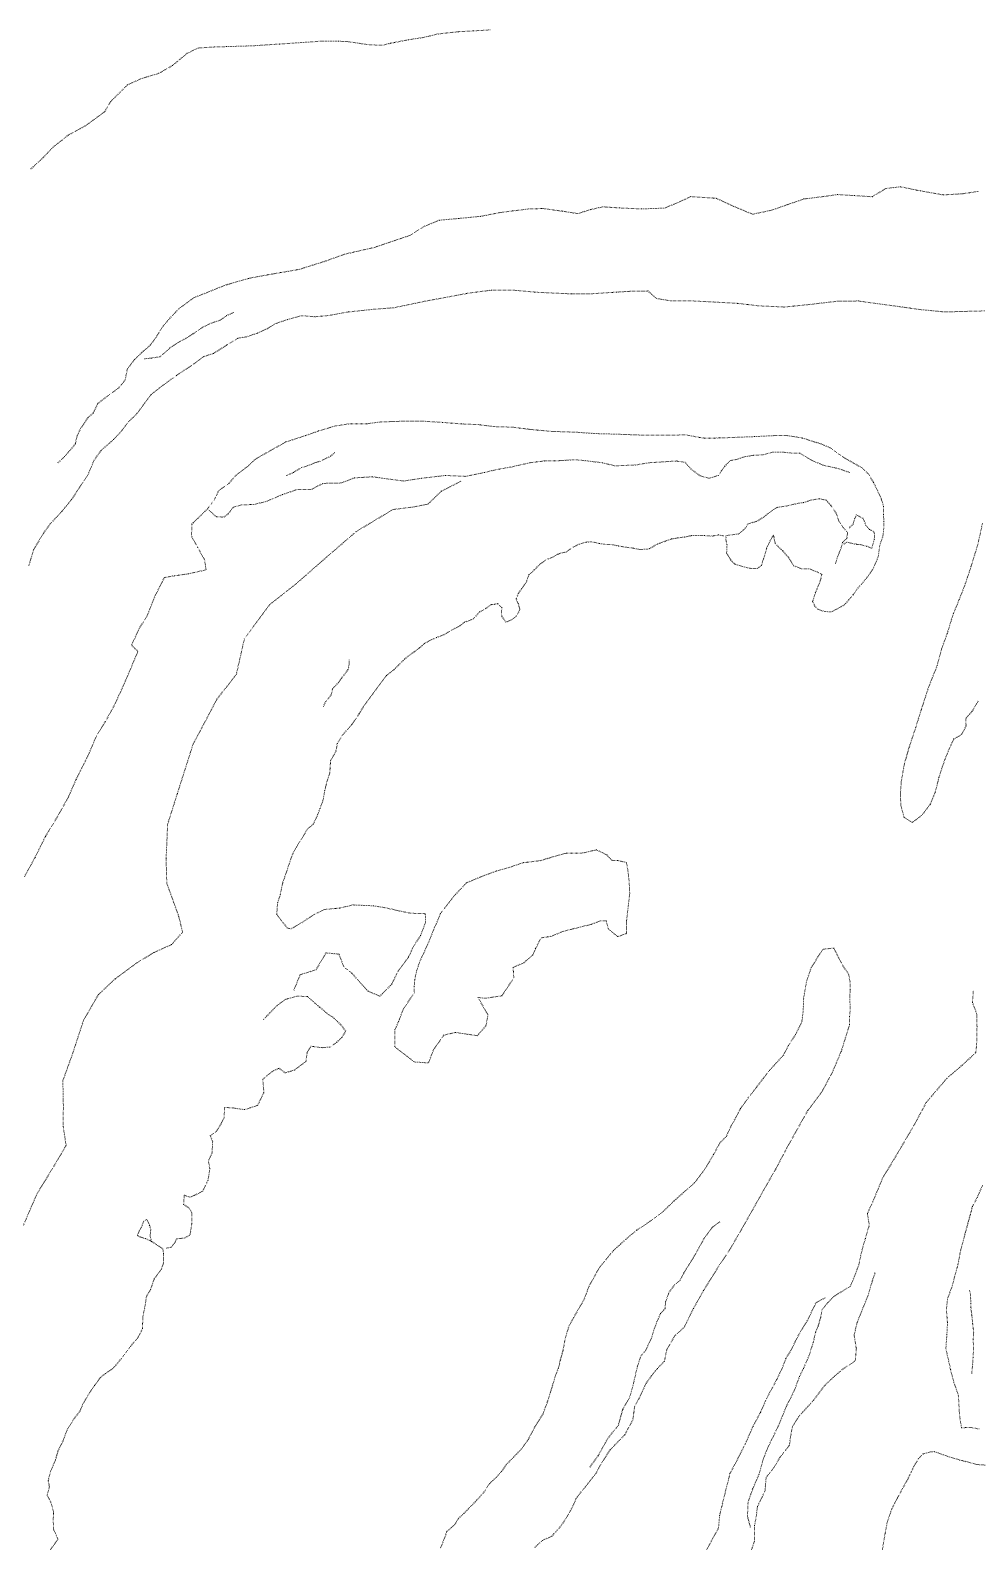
# Model space of a CAD drawing. Extents: x 682410 to 689460, y 7661803 to 7669124.
# Drawn here: x 688100.5 to 688365.9, y 7666132.4 to 7666556 of the extents above; entities that cross this region are included whole.
import ezdxf

# ---------------------------------------------------------------- set-up
doc = ezdxf.new("R2010")
doc.units = 0
doc.header["$MEASUREMENT"] = 0
doc.linetypes.add('DOT', pattern=[0.25, 0, -0.25])
doc.layers.add('02 TOE_Line', color=1, linetype='DOT', lineweight=20)

msp = doc.modelspace()

# ---------------------------------------------------------------- linework, layer by layer
at = {"layer": '02 TOE_Line'}
for points in [[(688229.3, 7666556.12, 4301.26), (688224.68, 7666555.85, 4300.99), (688220.26, 7666555.6, 4301.05), (688214.75, 7666554.99, 4300.77), (688210.7, 7666554.01, 4300.5), (688206.34, 7666553.35, 4300.43), (688201.4, 7666552.38, 4300.32), (688199.32, 7666551.81, 4300.55), (688195.49, 7666551.94, 4300.67), (688189.37, 7666552.84, 4299.92), (688186.7, 7666552.95, 4300.43), (688182.45, 7666553, 4300.72), (688178.64, 7666552.72, 4300.25), (688174.28, 7666552.42, 4299.79), (688170.29, 7666552.16, 4299.88), (688163.24, 7666551.69, 4299.68), (688160.09, 7666551.57, 4299.5), (688155.35, 7666551.43, 4299.79), (688152.05, 7666551.33, 4299.83), (688147.58, 7666551.05, 4299.09), (688144.46, 7666549.6, 4299.24), (688140.28, 7666546.1, 4300.22), (688136.5, 7666543.95, 4300.67), (688131.45, 7666542.42, 4299.86), (688127.72, 7666540.71, 4299.61), (688125.33, 7666538.34, 4300.22), (688123.03, 7666536.09, 4300.11), (688121.3, 7666533.15, 4300.58), (688115.9, 7666529.23, 4300.15), (688111.12, 7666526.62, 4300.56), (688106.96, 7666523.35, 4300.08), (688103.84, 7666520.08, 4300.42), (688100.45, 7666516.95, 4300.05)], [(688366.05, 7666510.86, 4329.24), (688361.64, 7666510.19, 4329.6), (688356.25, 7666509.87, 4329.25), (688349.81, 7666511.01, 4328.84), (688344.26, 7666512.15, 4328.94), (688340.06, 7666511.67, 4329.72), (688336.37, 7666509.35, 4330.29), (688331.25, 7666509.69, 4329.13), (688326.62, 7666509.96, 4328.58), (688322.46, 7666509.38, 4329.29), (688317.2, 7666508.73, 4329.35), (688312.4, 7666507.08, 4328.96), (688308.25, 7666505.61, 4329.68), (688302.85, 7666504.45, 4330.09), (688297.57, 7666506.64, 4328.68), (688292.62, 7666508.93, 4329.16), (688285.52, 7666509.39, 4328.17), (688281.3, 7666507.47, 4328.8), (688278.08, 7666506.17, 4329.63), (688271.69, 7666505.94, 4328.54), (688265.53, 7666506.22, 4327.5), (688260.89, 7666506.53, 4327.71), (688257.29, 7666505.73, 4327.29), (688253.9, 7666504.63, 4327.45), (688249.53, 7666505.31, 4327.28), (688244.09, 7666506.05, 4327.34), (688240.13, 7666505.94, 4327.31), (688232.29, 7666504.96, 4327.55), (688226.6, 7666503.86, 4327.33), (688220.44, 7666503.26, 4327.62), (688215.01, 7666502.77, 4327.45), (688210.84, 7666501.04, 4327.59), (688206.8, 7666498.51, 4327.62), (688196.88, 7666495.15, 4328.01), (688188.61, 7666493.27, 4327.76), (688183.1, 7666491.29, 4328.51), (688175.8, 7666488.99, 4328.32), (688168.71, 7666487.77, 4328.59), (688162, 7666486.56, 4328.53), (688155.34, 7666484.65, 4328.6), (688146.3, 7666481.05, 4328.8), (688142.1, 7666477.95, 4328.84), (688139.24, 7666474.95, 4328.88), (688137.27, 7666472.53, 4328.82), (688135.69, 7666469.91, 4328.82), (688134.09, 7666467.71, 4328.8), (688132.1, 7666466.06, 4328.83), (688129.68, 7666463.71, 4328.97), (688127.67, 7666460.97, 4328.67), (688127.02, 7666457.93, 4328.92), (688125.26, 7666455.79, 4329.2), (688122.02, 7666453.41, 4328.84), (688119.43, 7666451.41, 4328.84), (688118.08, 7666448.68, 4328.77), (688116.6, 7666447.39, 4329.26), (688115.77, 7666446.12, 4329.23), (688114.57, 7666444.37, 4329.17), (688113.59, 7666442.3, 4328.91), (688113.11, 7666440.06, 4328.34), (688110.11, 7666436.52, 4328.29), (688108.17, 7666434.72, 4328.37)], [(688100.08, 7666405.97, 4325.74), (688101.44, 7666410.46, 4326), (688104.2, 7666415.05, 4326.32), (688106.1, 7666417.7, 4326.25), (688109.33, 7666421.14, 4326.46), (688112.12, 7666424.57, 4327.04), (688114.22, 7666427.74, 4327.45), (688116.67, 7666431.54, 4327.7), (688118.37, 7666435.48, 4328.37), (688120.33, 7666438.27, 4328.05), (688123.84, 7666441.29, 4328.53), (688126.15, 7666443.83, 4328.68), (688127.79, 7666446.05, 4328.83), (688130.38, 7666448.58, 4328.93), (688132.6, 7666451.61, 4329.34), (688134.38, 7666453.96, 4329.42), (688136.9, 7666455.94, 4329.47), (688139.34, 7666457.72, 4329.58), (688141.46, 7666459.26, 4329.82), (688143.54, 7666460.67, 4329.94), (688146.22, 7666462.42, 4330.17), (688149.08, 7666464.55, 4330.41), (688151.82, 7666465.46, 4330.51), (688155.47, 7666467.75, 4330.94), (688158.67, 7666469.72, 4331.23), (688161.1, 7666470.1, 4331.34), (688164.18, 7666471.16, 4331.51), (688166.81, 7666472.37, 4331.73), (688169.33, 7666473.84, 4332.06), (688172.56, 7666474.95, 4332.27), (688176.4, 7666476.02, 4332.64), (688180.27, 7666475.72, 4332.8), (688184.12, 7666476.08, 4333), (688189.23, 7666477.02, 4333.31), (688196.5, 7666477.8, 4333.65), (688202.36, 7666478.24, 4334.13), (688210.96, 7666480.05, 4334.82), (688217.47, 7666481.26, 4335.36), (688223.35, 7666482.36, 4335.98), (688229.78, 7666483.18, 4336.47), (688236.1, 7666483.14, 4336.8), (688242.51, 7666482.57, 4337.08), (688252.23, 7666482.12, 4337.86), (688257.59, 7666482.16, 4338.33), (688264.77, 7666482.63, 4339.02), (688269.04, 7666482.89, 4339.3), (688273.48, 7666482.94, 4339.54), (688275.91, 7666480.83, 4339.76), (688280.19, 7666480.15, 4340.33), (688286.16, 7666480.15, 4340.85), (688292.89, 7666479.8, 4341.22), (688298.56, 7666479.48, 4341.95), (688304.49, 7666478.78, 4341.78), (688311.79, 7666478.44, 4341.67), (688319.12, 7666479.2, 4342.71), (688326.67, 7666480.08, 4343.46), (688332.39, 7666480.14, 4344.12), (688342.15, 7666478.8, 4344.76), (688349.78, 7666477.74, 4345.54), (688356.48, 7666477.07, 4346.13), (688367.86, 7666477.36, 4347.19)], [(688157.49, 7666476.93, 4332.91), (688155.46, 7666476.02, 4332.46), (688153.55, 7666474.69, 4332.02), (688151.12, 7666473.92, 4331.68), (688148.82, 7666472.78, 4331.39), (688146.05, 7666470.91, 4330.98), (688143.93, 7666469.58, 4330.81), (688141.75, 7666468.42, 4330.84), (688139.7, 7666467.06, 4330.69), (688137.92, 7666465.43, 4330.23), (688136.59, 7666464.35, 4330.08), (688135.87, 7666464.39, 4330.37), (688134.3, 7666464.11, 4330.14), (688132.51, 7666463.94, 4329.67)], [(688326.01, 7666406.43, 4351.11), (688326.48, 7666408.1, 4350.68), (688327.08, 7666409.54, 4350.54), (688327.59, 7666410.97, 4350.33), (688328.01, 7666412.47, 4350.44), (688329.21, 7666413.61, 4350.55), (688329.43, 7666415.25, 4350.5), (688328.03, 7666416.86, 4351.17), (688326.95, 7666418.55, 4351.57), (688326.22, 7666420.69, 4352.21), (688324.69, 7666422.89, 4352.17), (688323.45, 7666424.28, 4351.53), (688321.61, 7666424.71, 4351.51), (688319.16, 7666424.34, 4351.31), (688317.09, 7666423.62, 4351.24), (688315.39, 7666423.4, 4350.92), (688312.3, 7666422.68, 4350.91), (688309.58, 7666422.26, 4350.81), (688307.25, 7666420.67, 4350.89), (688306.13, 7666419.72, 4350.66), (688304.02, 7666418.4, 4350.63), (688301.49, 7666417.66, 4350.65), (688300.76, 7666416.42, 4350.62), (688298.89, 7666414.84, 4350.57), (688295.43, 7666414.41, 4350.79), (688295.28, 7666413.37, 4350.71), (688295.67, 7666411.76, 4350.44), (688295.53, 7666409.47, 4350.38), (688296.75, 7666407.48, 4350.32), (688297.71, 7666406.43, 4350.21), (688299.67, 7666405.84, 4350.13), (688301.47, 7666405.34, 4350.12), (688302.59, 7666405.13, 4350.04), (688304.14, 7666405.14, 4350.13), (688305.27, 7666405.98, 4350.25), (688306.12, 7666408.6, 4350.35), (688306.76, 7666410.89, 4350.34), (688307.72, 7666412.93, 4350.36), (688308.66, 7666414.52, 4350.44), (688309.14, 7666412.17, 4350.64), (688310.12, 7666411.16, 4350.43), (688311.29, 7666410.07, 4350.23), (688313.01, 7666408.1, 4350.38), (688314.28, 7666405.94, 4350.21), (688316.55, 7666405.07, 4350.31), (688318.6, 7666405.1, 4350.28), (688320.89, 7666404.19, 4350.2), (688322.24, 7666403.51, 4350.17), (688321.79, 7666401.71, 4350.21), (688321.13, 7666400.11, 4350.2), (688320.4, 7666398.3, 4350.14), (688319.64, 7666395.93, 4350.02), (688320.27, 7666394.57, 4350), (688321.16, 7666393.69, 4349.98), (688322.88, 7666393.13, 4350.11), (688324.76, 7666392.99, 4350.15), (688326.53, 7666393.85, 4350.12), (688328.53, 7666394.97, 4350.04), (688329.8, 7666396.36, 4350.02), (688331.03, 7666397.91, 4349.93), (688332.31, 7666399.67, 4349.82), (688333.77, 7666401.29, 4349.71), (688335.46, 7666403.48, 4349.46), (688336.65, 7666405.22, 4349.36), (688338, 7666408.44, 4349.12), (688338.43, 7666411.64, 4348.99), (688339.34, 7666414.27, 4348.5), (688339.56, 7666416.4, 4348.3), (688339.57, 7666418.33, 4348.12), (688339.49, 7666420.33, 4347.84), (688339.52, 7666422.53, 4347.55), (688338.89, 7666424.57, 4347.35), (688337.84, 7666426.94, 4346.96), (688336.68, 7666429.32, 4346.54), (688335.23, 7666431.67, 4346.08), (688333.61, 7666433.26, 4345.71), (688331.03, 7666434.76, 4345.3), (688328.94, 7666435.93, 4344.93), (688326.92, 7666437.24, 4344.65), (688324.68, 7666438.93, 4344.11), (688321.95, 7666440.11, 4343.53), (688319.55, 7666440.82, 4343.19), (688316.84, 7666441.73, 4342.68), (688312.44, 7666442.42, 4342.25), (688308.69, 7666442.39, 4341.81), (688303.22, 7666442.12, 4341.22), (688299.26, 7666441.97, 4341.09), (688293.95, 7666441.74, 4340.88), (688289.03, 7666441.72, 4340.67), (688284.22, 7666442.58, 4339.96), (688278.7, 7666442.57, 4339.44), (688271.21, 7666442.57, 4339.05), (688264.92, 7666442.8, 4338.71), (688258.97, 7666442.97, 4338.35), (688253.07, 7666443.37, 4337.76), (688246.45, 7666443.59, 4337.33), (688240.7, 7666444.12, 4336.85), (688235.62, 7666444.77, 4336.47), (688230.47, 7666444.92, 4336.16), (688226.03, 7666445.48, 4335.74), (688221.32, 7666445.68, 4335.25), (688215.94, 7666446.11, 4334.66), (688211.08, 7666446.41, 4334.29), (688206.11, 7666446.49, 4333.98), (688201.8, 7666446.34, 4333.61), (688198.31, 7666446.21, 4333.47), (688195.07, 7666445.75, 4333.21), (688189.86, 7666445.72, 4332.65), (688185.71, 7666445.06, 4332.14), (688181.27, 7666443.7, 4331.62), (688177.47, 7666442.38, 4331.22), (688172.07, 7666440.62, 4330.71), (688167.49, 7666438.06, 4330.42), (688163.56, 7666435.82, 4329.97), (688161.57, 7666433.97, 4329.86), (688158.09, 7666431.32, 4329.24), (688156.07, 7666428.95, 4328.92), (688153.25, 7666426.97, 4328.58), (688152.07, 7666424.44, 4328.35), (688150.11, 7666421.86, 4328.11), (688152.61, 7666419.65, 4328.62), (688154.71, 7666419.57, 4328.11), (688155.98, 7666420.51, 4327.98), (688157.33, 7666422.35, 4328.12), (688159.68, 7666422.98, 4328.22), (688163.11, 7666423.1, 4328.37), (688166.5, 7666423.92, 4328.36), (688171.17, 7666425.88, 4328.74), (688175.14, 7666427.27, 4329.09), (688179.11, 7666427.27, 4328.45), (688182.46, 7666429.01, 4328.68), (688187.62, 7666429.13, 4327.68), (688191.31, 7666430.56, 4327.54), (688196.36, 7666430.86, 4327.88), (688200.95, 7666430.22, 4327.59), (688205.04, 7666429.67, 4327.73), (688210.11, 7666430.45, 4328.59), (688216.83, 7666431.24, 4329.98), (688222.39, 7666430.98, 4330.69), (688227.75, 7666432.08, 4333.08), (688230.84, 7666432.83, 4333.2), (688235.1, 7666433.6, 4334.5), (688240.5, 7666434.81, 4335.18), (688244.5, 7666435.3, 4336.29), (688247.28, 7666435.32, 4336.69), (688249.15, 7666435.4, 4336.98), (688253.04, 7666435.66, 4337.56), (688255.45, 7666435.43, 4337.95), (688260.78, 7666434.79, 4337.91), (688264.24, 7666433.93, 4338.36), (688270.13, 7666434.18, 4338.57), (688273.81, 7666434.81, 4339.18), (688276.93, 7666434.99, 4339.47), (688281.39, 7666435.29, 4339.87), (688283.91, 7666434.92, 4340.08), (688285.53, 7666433.06, 4340.58), (688288.09, 7666431.16, 4341.73), (688290.72, 7666430.44, 4342.01), (688293.24, 7666431.27, 4342.22), (688294.13, 7666432.51, 4341.78), (688295.08, 7666433.86, 4341.67), (688296.52, 7666435.41, 4341.84), (688298.57, 7666435.78, 4342.46), (688300.14, 7666436.39, 4342.96), (688303.11, 7666436.88, 4343.46), (688305.67, 7666437.02, 4343.66), (688308.31, 7666437.74, 4343.8), (688311.67, 7666437.72, 4344.39), (688313.72, 7666437.53, 4344.49), (688316.02, 7666437.49, 4344.39), (688319.2, 7666435.56, 4345.47), (688322.59, 7666434.1, 4346.34), (688326.95, 7666433.14, 4347.14), (688330.07, 7666432.04, 4347.27)], [(688185.82, 7666437.71, 4332.65), (688184.54, 7666436.59, 4332.3), (688181.67, 7666435.21, 4331.24), (688180.52, 7666434.9, 4331.33), (688177.94, 7666433.87, 4331.06), (688176.41, 7666433.41, 4331.32), (688174.23, 7666432.1, 4331.27), (688172.29, 7666431.19, 4331.25)], [(688221.09, 7666429.61, 4330.76), (688215.58, 7666426.79, 4330.02), (688211.9, 7666423.21, 4330.32), (688207.79, 7666422.4, 4329.43), (688202.09, 7666421.69, 4328.49), (688191.79, 7666415.52, 4329.35), (688182.29, 7666407.31, 4329.86), (688175.03, 7666400.94, 4329.38), (688167.58, 7666395.04, 4328.97), (688160.46, 7666385.44, 4329), (688158.22, 7666375.51, 4329.72), (688152.78, 7666368.54, 4329.42), (688146.08, 7666355.88, 4329.75), (688141.7, 7666342.12, 4330.39), (688138.96, 7666333.47, 4330.32), (688138.54, 7666323.9, 4330.92), (688138.72, 7666316.95, 4331.98), (688140.64, 7666311.67, 4332.9), (688142.11, 7666307.54, 4333.76), (688143.15, 7666303.23, 4334.78), (688140.09, 7666299.75, 4333.87), (688135.06, 7666297.5, 4333.2), (688130.34, 7666294.61, 4332.18), (688124.26, 7666290.13, 4331.11), (688119.54, 7666285.69, 4330.94), (688115.41, 7666278.52, 4330.46), (688112.24, 7666268.87, 4330.82), (688109.61, 7666261.6, 4331.33), (688109.76, 7666254.57, 4331.11), (688109.7, 7666248.81, 4330.78), (688110.52, 7666243.43, 4332.31), (688107.1, 7666237.61, 4331.72), (688102.34, 7666229.84, 4331.22), (688098.47, 7666220.86, 4330.87)], [(688098.9, 7666318.86, 4319.29), (688101.89, 7666324.29, 4319.79), (688104.77, 7666330.13, 4320.23), (688108.03, 7666335.47, 4320.52), (688111.19, 7666341.13, 4320.99), (688113.38, 7666346.15, 4321.25), (688116.64, 7666352.65, 4321.61), (688119.01, 7666358.2, 4322.37), (688121.55, 7666362.3, 4322.78), (688124.24, 7666367.19, 4323.15), (688127.26, 7666373.91, 4323.51), (688130.64, 7666381.92, 4324.19), (688128.86, 7666383.66, 4324.29), (688131.02, 7666388.39, 4324.73), (688133.1, 7666391.6, 4325.43), (688135.45, 7666397.5, 4326.11), (688138.04, 7666402.61, 4326.58), (688140.92, 7666403.13, 4326.74), (688144.82, 7666403.67, 4327.03), (688149.73, 7666404.79, 4327.23), (688149.32, 7666407.56, 4327.52), (688147.34, 7666411.16, 4327.33), (688145.66, 7666414.21, 4327.32), (688145.75, 7666417.6, 4327.41), (688150.11, 7666421.86, 4328.11)], [(688328.39, 7666412, 4350.38), (688329.25, 7666412.53, 4350.4), (688330.47, 7666412.27, 4350.6), (688331.9, 7666411.94, 4350.55), (688333.24, 7666411.81, 4350.53), (688334.85, 7666411.38, 4350.68), (688336.22, 7666410.82, 4350.74), (688336.49, 7666411.82, 4350.67), (688336.92, 7666413.39, 4350.63), (688336.95, 7666415.05, 4350.74), (688336.57, 7666415.6, 4350.73), (688335.56, 7666416.13, 4350.67), (688334.58, 7666417.24, 4350.72), (688333.79, 7666419.2, 4350.92), (688331.87, 7666420.19, 4351.14), (688331.41, 7666419.08, 4351.01), (688330.95, 7666417.54, 4350.69), (688329.85, 7666416.53, 4350.61)], [(688367.23, 7666417.83, 4348.83), (688365.86, 7666411.71, 4349.51), (688363.97, 7666405.6, 4349.97), (688362.4, 7666400.84, 4350.5), (688360.71, 7666396.48, 4350.63), (688359.02, 7666392.41, 4350.9), (688357.35, 7666386.97, 4350.94), (688355.72, 7666382.49, 4351.13), (688354.53, 7666377.96, 4351.28), (688352.08, 7666371.79, 4351), (688350.1, 7666365.68, 4350.99), (688348.47, 7666360.48, 4351.06), (688346.66, 7666355.01, 4351.07), (688345.33, 7666350.36, 4350.74), (688344.48, 7666345.55, 4350.67), (688344.21, 7666341.84, 4350.51), (688344.36, 7666338.8, 4350.72), (688345.28, 7666335.37, 4350.75), (688347.61, 7666333.99, 4350.77), (688350.37, 7666336.13, 4351.58), (688352.59, 7666339.08, 4351.99), (688353.96, 7666342.42, 4352.54), (688355.02, 7666346.57, 4352.82), (688355.96, 7666349.56, 4352.86), (688356.73, 7666351.7, 4353.02), (688358.06, 7666355.01, 4353.32), (688359.22, 7666357.42, 4353.67), (688361.3, 7666358.52, 4353.87), (688362.61, 7666361.03, 4354.19), (688362.54, 7666363.15, 4354.4), (688364.33, 7666365.15, 4354.76), (688366.03, 7666368.02, 4354.88)], [(688294.73, 7666414.28, 4350.63), (688293.29, 7666414.59, 4350.47), (688291.58, 7666414.24, 4350.41), (688289.24, 7666414.39, 4350.42), (688287.54, 7666414.44, 4350.36), (688285.57, 7666414.36, 4350.42), (688283.67, 7666413.96, 4350.38), (688281.91, 7666413.72, 4350.35), (688280.12, 7666413.45, 4350.39), (688278.34, 7666412.82, 4350.33), (688276.15, 7666412.02, 4350.33), (688273.82, 7666410.64, 4350.23), (688271.22, 7666410.47, 4350.33), (688269.24, 7666410.9, 4350.46), (688267.45, 7666411.1, 4350.44), (688265.24, 7666411.47, 4350.45), (688263.9, 7666411.8, 4350.53), (688261.42, 7666411.94, 4350.51), (688259.87, 7666412.18, 4350.61), (688257.77, 7666412.65, 4350.55), (688256.24, 7666412.56, 4350.61), (688254.22, 7666411.96, 4350.6), (688252.41, 7666411.09, 4350.48), (688250.61, 7666409.78, 4350.52), (688249.45, 7666409.54, 4350.4), (688248.23, 7666409.18, 4350.38), (688246.84, 7666408.35, 4350.18), (688245.22, 7666407.72, 4350.26), (688243.23, 7666406.35, 4350.34), (688241.65, 7666404.74, 4350.34), (688240.12, 7666403.35, 4350.38), (688239.44, 7666401.33, 4350.17), (688238.11, 7666399.48, 4350.21), (688237.19, 7666398.14, 4350.17), (688236.59, 7666396.69, 4350.06), (688237.18, 7666395.32, 4350.1), (688237.66, 7666393.66, 4350.03), (688236.69, 7666391.88, 4350), (688235.41, 7666390.81, 4350.05), (688233.76, 7666390.12, 4349.99), (688232.59, 7666391.67, 4350.05), (688232.47, 7666392.72, 4350.11), (688232.56, 7666394.24, 4350.11), (688231.34, 7666395.34, 4350.14), (688230.45, 7666395.1, 4350.21), (688229.62, 7666395.03, 4350.18), (688228.07, 7666393.94, 4350.2), (688226.31, 7666392.95, 4350.21), (688224.54, 7666390.99, 4350.22), (688222.13, 7666390.1, 4350.35), (688220.77, 7666389.06, 4350.23), (688218.54, 7666387.91, 4350.19), (688216.37, 7666386.59, 4350.23), (688214.27, 7666385.79, 4350.16), (688212.33, 7666384.94, 4350.3), (688210.92, 7666384.14, 4350.27), (688209.51, 7666382.91, 4350.19), (688208, 7666381.8, 4350.25), (688206.59, 7666380.8, 4350.21), (688205.33, 7666379.72, 4350.14), (688203.74, 7666378.19, 4350.13), (688202.32, 7666376.76, 4350.13), (688200.27, 7666375.15, 4350.17), (688197.97, 7666372.09, 4350.16), (688195.26, 7666368.43, 4350.12), (688193.8, 7666366.4, 4350.15), (688192.59, 7666364.4, 4350.06), (688190.58, 7666361.45, 4350.04), (688188.05, 7666358.61, 4350.15), (688186.47, 7666356.09, 4349.88), (688186.17, 7666354.07, 4349.88), (688184.6, 7666351.25, 4349.81), (688184.38, 7666347.77, 4349.84), (688183.59, 7666345.43, 4349.91), (688182.95, 7666342.85, 4349.9), (688182.54, 7666340.33, 4349.98), (688181.64, 7666337.86, 4350.04), (688180.96, 7666336.1, 4350.05), (688179.77, 7666333.49, 4350.11), (688178.16, 7666332.21, 4350.42), (688176.95, 7666330.15, 4350.22), (688175.37, 7666327.64, 4350.25), (688173.86, 7666324.9, 4350.17), (688172.77, 7666321.63, 4349.98), (688172.01, 7666319.36, 4349.84), (688171.17, 7666317, 4349.71), (688170.5, 7666313.66, 4349.57), (688169.76, 7666311.47, 4349.57), (688169.53, 7666308.19, 4349.49), (688170.92, 7666306.35, 4349.36), (688172.45, 7666304.41, 4349.41), (688173.49, 7666304.14, 4349.49), (688176.54, 7666305.89, 4349.44), (688179.5, 7666307.88, 4349.28), (688182.8, 7666309.58, 4349.25), (688187.07, 7666309.98, 4349.66), (688190.95, 7666310.86, 4349.34), (688196.63, 7666310.61, 4349.51), (688200.11, 7666310.05, 4349.26), (688203.23, 7666309.32, 4349.46), (688207.02, 7666308.54, 4349.62), (688211.22, 7666308.4, 4350.1), (688211.24, 7666306.02, 4350.18), (688209.78, 7666302.24, 4351.03), (688207.83, 7666299.27, 4350.93), (688206.41, 7666296.19, 4350.73), (688203.52, 7666292.28, 4350.66), (688201.72, 7666288.64, 4350.63), (688198.42, 7666285.28, 4350.77), (688195.1, 7666286.68, 4350.83), (688192.93, 7666289.06, 4350.96), (688190.5, 7666291.81, 4351.1), (688188.31, 7666293.48, 4351.09), (688186.97, 7666297.07, 4351.22), (688183.34, 7666297.41, 4351.63), (688180.53, 7666292.69, 4351.88), (688176.08, 7666291.29, 4351.9), (688174.31, 7666286.93, 4351.64)], [(688182.58, 7666366.5, 4347.17), (688183.2, 7666367.76, 4346.96), (688184.78, 7666369.75, 4346.91), (688185.17, 7666371.47, 4346.27), (688186.82, 7666373.19, 4346.54), (688187.65, 7666374.41, 4346.5), (688188.36, 7666375.23, 4346.48), (688189.52, 7666376.84, 4346.61), (688189.86, 7666378.4, 4346.3), (688189.83, 7666379.78, 4346.52)], [(688215.44, 7666130.66, 4350.63), (688216.7, 7666133.87, 4350.71), (688217.18, 7666135.28, 4350.54), (688219.35, 7666137.11, 4350.68), (688220.32, 7666138.79, 4350.58), (688222.06, 7666140.42, 4350.64), (688225.15, 7666143.59, 4350.47), (688227.58, 7666146.28, 4350.43), (688229.18, 7666148.72, 4350.18), (688231, 7666150.42, 4350.37), (688232.56, 7666152.15, 4350.26), (688233.79, 7666153.94, 4350.19), (688237.93, 7666158.23, 4350.43), (688240.01, 7666161.1, 4350.52), (688241.86, 7666164.59, 4350.36), (688244.11, 7666168.24, 4350.45), (688245.41, 7666171.76, 4350.3), (688246.41, 7666174.96, 4350.36), (688247.67, 7666179.2, 4350.29), (688248.46, 7666181.07, 4350.57), (688248.94, 7666183.22, 4350.48), (688249.72, 7666186.04, 4350.44), (688250.38, 7666189.52, 4350.31), (688251.43, 7666192.94, 4350.21), (688252.71, 7666195.25, 4350.31), (688255.65, 7666200.33, 4350.5), (688257.02, 7666204.04, 4350.25), (688259.93, 7666209.27, 4350.22), (688263.88, 7666214.04, 4350.35), (688267.3, 7666217.13, 4350.37), (688270.4, 7666219.74, 4350.13), (688273.89, 7666222.03, 4350.08), (688277.52, 7666224.71, 4350.24), (688280.89, 7666227.97, 4350.13), (688286.58, 7666233.01, 4350.17), (688289.51, 7666236.87, 4350.12), (688291.88, 7666240.9, 4350.15), (688293.7, 7666244.22, 4350.09), (688295.5, 7666246.02, 4350.26), (688296.82, 7666248.98, 4350.27), (688297.9, 7666250.85, 4350.45), (688299.44, 7666253.81, 4350.4), (688301.49, 7666256.67, 4350.39), (688303.93, 7666259.82, 4350.4), (688305.79, 7666262.19, 4350.24), (688307.57, 7666264.52, 4350.25), (688311.48, 7666268.78, 4350.34), (688312.85, 7666271.47, 4350.3), (688314.83, 7666274.52, 4350.36), (688316.61, 7666278.05, 4350.44), (688317, 7666281.12, 4350.43), (688317.11, 7666284.77, 4350.41), (688317.97, 7666289.56, 4350.17), (688319.23, 7666293.28, 4349.82), (688321.11, 7666296.29, 4349.48), (688322.58, 7666298.46, 4349.15), (688325.59, 7666298.76, 4348.91), (688326.82, 7666296.25, 4348.8), (688328.29, 7666293.49, 4348.42), (688329.73, 7666291.47, 4347.92), (688330.15, 7666289.04, 4347.63), (688330.14, 7666287.02, 4347.36), (688330.04, 7666284.23, 4347.29), (688330.19, 7666281.8, 4346.91), (688329.99, 7666279.56, 4346.76), (688329.96, 7666277.25, 4346.53), (688327.66, 7666269.82, 4345.95), (688325.05, 7666263.74, 4345.38), (688322.34, 7666258.69, 4344.91), (688318.25, 7666253.2, 4344.56), (688312.49, 7666242.88, 4343.64), (688309.3, 7666236.82, 4342.99), (688306.88, 7666232.63, 4342.54), (688303.46, 7666226.53, 4342.09), (688299.78, 7666220.02, 4342.01), (688296.21, 7666213.88, 4341.15), (688293.59, 7666210.03, 4340.64), (688289.06, 7666202.75, 4340.33), (688286.23, 7666197.72, 4339.7), (688283.63, 7666192.46, 4339.42), (688281.08, 7666190.19, 4338.67), (688278.76, 7666186.19, 4339.2), (688278.15, 7666183.01, 4339.71), (688276.17, 7666180.95, 4339.76), (688274.5, 7666178.9, 4339.63), (688273, 7666176.81, 4339.54), (688271.01, 7666172.52, 4339.55), (688269.79, 7666170.38, 4339.53), (688269.28, 7666166.57, 4339.37), (688267.02, 7666162.36, 4339.41), (688262.93, 7666158.15, 4339.24), (688260.31, 7666154.15, 4339.1), (688258.93, 7666151.53, 4339.35), (688254.28, 7666145.67, 4339.31), (688253.34, 7666144.43, 4339.41), (688252.55, 7666142.49, 4339.63), (688251.24, 7666140.06, 4339.59), (688250.52, 7666138.84, 4339.52), (688248.86, 7666136.46, 4339.41), (688247.16, 7666134.58, 4339.09), (688246.57, 7666133.9, 4339.04), (688243.96, 7666132.76, 4338.46), (688241.75, 7666130.72, 4338.69)], [(688138.55, 7666214.65, 4350.18), (688139.89, 7666214.87, 4350.17), (688141.15, 7666216.4, 4350.31), (688141.38, 7666217.26, 4350.49), (688143.77, 7666217.52, 4350.32), (688145.24, 7666218.4, 4350.4), (688145.75, 7666221.6, 4350.26), (688145.73, 7666224.7, 4350.31), (688144.73, 7666226.1, 4350.35), (688143.44, 7666226.9, 4350.51), (688143.62, 7666229.51, 4350.33), (688145.21, 7666228.95, 4350.28), (688146.55, 7666229.48, 4350.36), (688148.81, 7666230.66, 4350.45), (688150.28, 7666233.7, 4350.64), (688150.79, 7666236.95, 4350.71), (688150.38, 7666239.08, 4350.78), (688151.42, 7666241.4, 4350.83), (688151.59, 7666244.56, 4350.88), (688150.88, 7666246.19, 4350.88), (688152.6, 7666247.33, 4350.86), (688154.06, 7666249.76, 4350.96), (688154.8, 7666251.31, 4350.93), (688154.91, 7666254.12, 4350.98), (688157.28, 7666253.95, 4350.97), (688160.54, 7666253.49, 4350.79), (688164.16, 7666254.67, 4350.76), (688165.93, 7666258.31, 4350.77), (688165.61, 7666262, 4350.99), (688168.35, 7666264.22, 4350.9), (688170.13, 7666265.1, 4350.89), (688171.93, 7666263.81, 4350.92), (688174.54, 7666264.59, 4350.8), (688177.68, 7666266.93, 4350.81), (688178.01, 7666269.43, 4350.86), (688179.08, 7666271.27, 4350.93), (688182.13, 7666270.85, 4350.93), (688184.45, 7666271.03, 4350.95), (688186.37, 7666272.43, 4351.03), (688187.8, 7666273.73, 4351.04), (688188.84, 7666275.5, 4351.09), (688187.52, 7666277.24, 4351), (688185, 7666279.62, 4351.01), (688184.09, 7666280.07, 4351.14), (688181.52, 7666282.25, 4351.27), (688180.05, 7666283.48, 4351.27), (688178.18, 7666285.15, 4351.26), (688175.29, 7666285.31, 4351.34), (688172, 7666284.41, 4351.64), (688169.6, 7666282.69, 4352.32), (688167.59, 7666280.58, 4352.32), (688165.65, 7666278.58, 4351.61)], [(688302.19, 7666136.5, 4338.89), (688301.39, 7666139.49, 4339.02), (688301.55, 7666143.5, 4338), (688302.88, 7666147.26, 4338.05), (688304.65, 7666151.35, 4338.13), (688305.83, 7666155.61, 4338.47), (688307.06, 7666158.73, 4338.31), (688310.01, 7666164.77, 4338.75), (688312.29, 7666170.33, 4338.84), (688314.47, 7666174.65, 4339.48), (688315.95, 7666178.69, 4339.59), (688317.06, 7666180.91, 4339.84), (688318.61, 7666184.45, 4339.98), (688319.78, 7666188.17, 4340.4), (688320.46, 7666191.11, 4340.93), (688321.21, 7666192.9, 4341.09), (688321.89, 7666195.27, 4341.07), (688322.29, 7666197.43, 4340.99), (688323.98, 7666199.49, 4341.17), (688325.45, 7666201.01, 4341.35), (688327.78, 7666202.5, 4341.54), (688330.21, 7666204.03, 4341.82), (688331.44, 7666206.9, 4342.05), (688332.56, 7666209.98, 4342.43), (688333.48, 7666214.22, 4342.77), (688334.43, 7666217.4, 4342.91), (688335.5, 7666221.09, 4343.25), (688334.99, 7666224.35, 4343.33), (688336.85, 7666228.51, 4343.57), (688339.26, 7666234.36, 4344.03), (688342.44, 7666239.57, 4344.69), (688348.28, 7666249.52, 4345.86), (688351.47, 7666255.52, 4346.27), (688357.21, 7666262.24, 4347.01), (688361.6, 7666266.01, 4347.31), (688365.35, 7666269.46, 4347.63), (688365.57, 7666271.68, 4347.75), (688365.68, 7666276.65, 4348.23), (688365.58, 7666280.44, 4348.25), (688364.4, 7666283.48, 4348.47), (688364.67, 7666286.99, 4348.56)], [(688367.26, 7666232.29, 4357.47), (688365.75, 7666228.85, 4357.38), (688364.38, 7666226.34, 4357.33), (688363.82, 7666224.14, 4357.38), (688362.71, 7666220.05, 4357.36), (688361.12, 7666214.23, 4357.25), (688360.34, 7666209.96, 4357.11), (688359.42, 7666206.79, 4357.35), (688358.76, 7666204.08, 4357.55), (688357.42, 7666200.5, 4358.27), (688357.1, 7666197.37, 4358.75), (688357.41, 7666193.7, 4358.84), (688357.24, 7666190.33, 4358.76), (688356.96, 7666186.51, 4358.52), (688357.65, 7666183.46, 4358.31), (688358.28, 7666180.62, 4358.11), (688359.14, 7666177.23, 4357.81), (688360.47, 7666173.42, 4358.02), (688360.73, 7666168.66, 4357.96), (688360.95, 7666166.54, 4357.91), (688361.36, 7666164.3, 4358), (688363.75, 7666164.43, 4357.84), (688366.38, 7666163.96, 4357.83)], [(688134.31, 7666216.88, 4350.19), (688134.04, 7666218.12, 4350.21), (688134.26, 7666219.91, 4350.64), (688133.88, 7666221.13, 4350.56), (688133.13, 7666222.72, 4350.28), (688132.26, 7666222.2, 4350.27), (688131.76, 7666220.89, 4350.12), (688130.98, 7666219.38, 4350.22), (688130.5, 7666218.18, 4350.16), (688131.23, 7666217.81, 4350.23), (688132.81, 7666217.33, 4350.12), (688134.55, 7666216.51, 4350.24), (688135.79, 7666215.69, 4350.33), (688137.65, 7666214.43, 4350.11), (688137.79, 7666213.19, 4350.17), (688137.81, 7666210.47, 4350.2), (688137.17, 7666208.65, 4350.14), (688135.17, 7666205.96, 4350.17), (688134.21, 7666203.1, 4350.23), (688133.04, 7666201.17, 4350.21), (688132.69, 7666198.66, 4350.2), (688132.01, 7666195.34, 4350.45), (688131.93, 7666192.1, 4350.18), (688130.72, 7666189.69, 4350.22), (688128.56, 7666187.14, 4350.58), (688125.91, 7666183.58, 4350.5), (688123.65, 7666180.92, 4350.56), (688121.47, 7666179.47, 4350.93), (688119.97, 7666178.25, 4350.88), (688118.52, 7666176.19, 4350.92), (688116.71, 7666173.53, 4350.71), (688115.12, 7666170.74, 4350.36), (688114.45, 7666169.06, 4350.55), (688112.71, 7666166.81, 4350.46), (688110.92, 7666163.98, 4350.42), (688109.66, 7666160.65, 4350.45), (688108.28, 7666157.87, 4350.43), (688107.52, 7666155.25, 4350.52), (688106.15, 7666152.02, 4350.44), (688105.52, 7666149.49, 4350.37), (688105.85, 7666147.87, 4350.06), (688105.2, 7666145.41, 4350.74), (688106.36, 7666143.24, 4350.18), (688107.01, 7666140.69, 4349.89), (688106.92, 7666138.59, 4349.82), (688106.99, 7666135.94, 4349.84), (688108.25, 7666133.09, 4349.63), (688106.09, 7666130.08, 4349.74)], [(688293.67, 7666222.04, 4344.84), (688291.49, 7666220.47, 4344.39), (688289.19, 7666217.26, 4343.91), (688286.15, 7666211.86, 4342.97), (688284.9, 7666209.92, 4342.43), (688283.53, 7666207.69, 4341.94), (688282.58, 7666205.76, 4341.47), (688280.98, 7666204.37, 4341.13), (688279.46, 7666202.38, 4340.62), (688278.45, 7666199.64, 4339.8), (688278.3, 7666197.71, 4340.03), (688277.06, 7666196.35, 4339.53), (688276.04, 7666194.07, 4339.29), (688275.08, 7666191.47, 4338.88), (688274.64, 7666189.79, 4338.59), (688272.89, 7666186.06, 4338.87), (688271.52, 7666184.45, 4338.45), (688270.55, 7666181.48, 4339.07), (688269.45, 7666176.73, 4338.8), (688268.43, 7666172.95, 4338.99), (688266.44, 7666169.46, 4338.88), (688265.22, 7666165.06, 4339.87), (688262.2, 7666161.23, 4339.59), (688259.53, 7666156.46, 4339.45), (688257.26, 7666153.31, 4339.33)], [(688302.06, 7666128.8, 4338.76), (688303.34, 7666132.55, 4339.33), (688303.38, 7666136.92, 4338.73), (688303.87, 7666139.65, 4339.2), (688304.19, 7666142.26, 4338.93), (688306.3, 7666146.6, 4339.13), (688306.6, 7666150.36, 4339.24), (688308.77, 7666153.14, 4339.81), (688310.45, 7666155.96, 4339.95), (688313.16, 7666159.48, 4340.55), (688313.44, 7666161.77, 4340.29), (688313.96, 7666164.56, 4340.31), (688315.74, 7666167.48, 4340.38), (688319.91, 7666172.04, 4340.96), (688323.13, 7666176.3, 4341.32), (688325.74, 7666178.74, 4341.76), (688328.08, 7666180.78, 4341.87), (688331.57, 7666183.06, 4342.11), (688331.88, 7666186.42, 4341.7), (688331.26, 7666190.34, 4342.01), (688332.1, 7666193.79, 4342.34), (688333.22, 7666196.59, 4343.31), (688335.15, 7666201.4, 4343.69), (688336.43, 7666205.69, 4344.58), (688337.12, 7666207.74, 4344.91)], [(688289.46, 7666129.12, 4339.23), (688291.25, 7666132.56, 4339.16), (688293.25, 7666136.15, 4339.11), (688293.6, 7666139.82, 4339.2), (688294.66, 7666144.24, 4339.33), (688296.48, 7666151.47, 4339.51), (688298.79, 7666155.86, 4339.49), (688301.06, 7666160.41, 4339.67), (688302.98, 7666164.81, 4339.69), (688305.05, 7666168.67, 4339.76), (688306.75, 7666172.54, 4339.97), (688309.58, 7666177.83, 4340.2), (688311.06, 7666180.92, 4340.43), (688312.16, 7666183.77, 4340.49), (688313.63, 7666186.13, 4340.65), (688314.72, 7666188.4, 4340.84), (688315.85, 7666190.57, 4340.91), (688317.11, 7666192.68, 4341.1), (688318.26, 7666194.5, 4341.34), (688319.15, 7666196.43, 4341.44), (688320.6, 7666199.4, 4341.46), (688323.32, 7666200.83, 4341.4)], [(688364.2, 7666179.43, 4357.72), (688364.46, 7666182.16, 4357.65), (688364.58, 7666184.03, 4357.65), (688364.73, 7666186.83, 4357.68), (688364.6, 7666189.02, 4357.56), (688364.75, 7666191.05, 4357.59), (688364.45, 7666193.62, 4357.62), (688364.24, 7666195.84, 4357.52), (688363.94, 7666197.99, 4357.43), (688363.97, 7666199.27, 4357.34), (688363.89, 7666200.61, 4357.26), (688363.81, 7666202.06, 4357.23), (688363.55, 7666202.98, 4357.18)], [(688369.27, 7666153.78, 4360.1), (688365.67, 7666154.01, 4359.93), (688363.7, 7666154.56, 4359.99), (688360.84, 7666155.28, 4359.91), (688357.84, 7666156.18, 4359.92), (688353.69, 7666157.65, 4359.98), (688352.78, 7666157.57, 4359.98), (688350.59, 7666157.02, 4360.1), (688349.23, 7666155.58, 4360.13), (688347.97, 7666153.44, 4360.04), (688346.27, 7666149.88, 4360.12), (688344.83, 7666147.29, 4360.17), (688343.38, 7666144.62, 4360.26), (688341.87, 7666141.72, 4360.23), (688340.52, 7666137.83, 4360.13), (688339.76, 7666133.66, 4360.11), (688338.95, 7666128.76, 4360.27)]]:
    msp.add_polyline3d(points, dxfattribs=at)
msp.add_polyline3d([(688208.07, 7666286.27, 4350.41), (688204.98, 7666281.69, 4350.56), (688203.66, 7666278.19, 4350.86), (688202.63, 7666275.84, 4350.58), (688202.56, 7666271.15, 4350.63), (688208.04, 7666266.86, 4350.19), (688212.04, 7666266.57, 4350.21), (688213.42, 7666270.24, 4350.14), (688216.36, 7666274.4, 4350.03), (688219.61, 7666275.12, 4350.06), (688225.7, 7666274.21, 4349.93), (688228.13, 7666276.97, 4349.9), (688228.69, 7666280.03, 4349.93), (688225.9, 7666284.92, 4350.01), (688227.93, 7666284.7, 4349.92), (688232.58, 7666285.39, 4350.04), (688234.56, 7666288.36, 4349.97), (688235.94, 7666290.41, 4349.87), (688235.73, 7666293.35, 4349.86), (688238.72, 7666294.63, 4349.9), (688241.27, 7666296.83, 4349.88), (688242.01, 7666298.62, 4349.82), (688243.59, 7666301.63, 4349.76), (688246.33, 7666302.04, 4349.7), (688249.64, 7666303.42, 4349.64), (688254.06, 7666304.54, 4349.47), (688257.67, 7666305.43, 4349.61), (688260.25, 7666306.41, 4349.59), (688261.83, 7666306.42, 4349.72), (688262.43, 7666304.1, 4349.75), (688265.03, 7666301.97, 4349.79), (688267.45, 7666302.83, 4349.82), (688267.54, 7666306.54, 4349.96), (688267.88, 7666309.64, 4349.98), (688268.4, 7666314.11, 4349.65), (688268.25, 7666317.23, 4349.56), (688267.91, 7666320.41, 4349.6), (688267.5, 7666322.73, 4349.82), (688264.95, 7666323.36, 4349.75), (688263.47, 7666323.29, 4349.76), (688262, 7666324.87, 4349.91), (688259.11, 7666326.31, 4349.68), (688255.29, 7666325.42, 4349.58), (688250.27, 7666325.32, 4349.61), (688243.29, 7666323.27, 4349.48), (688238.57, 7666322.7, 4349.44), (688234.34, 7666321.28, 4349.37), (688231.12, 7666320.39, 4349.26), (688226.62, 7666318.71, 4349.25), (688222.7, 7666317.06, 4349.44), (688219.3, 7666313.48, 4349.35), (688215.34, 7666308.41, 4349.47), (688214.84, 7666307.07, 4349.73), (688213.67, 7666304.4, 4350.48), (688212.13, 7666300.52, 4350.85), (688210.99, 7666297.98, 4350.75), (688209.65, 7666295.15, 4350.67), (688208.73, 7666292.48, 4350.52), (688208.17, 7666289.92, 4350.59), (688208.04, 7666287.97, 4350.56)], close=True, dxfattribs=at)

doc.saveas('drawing.dxf')
